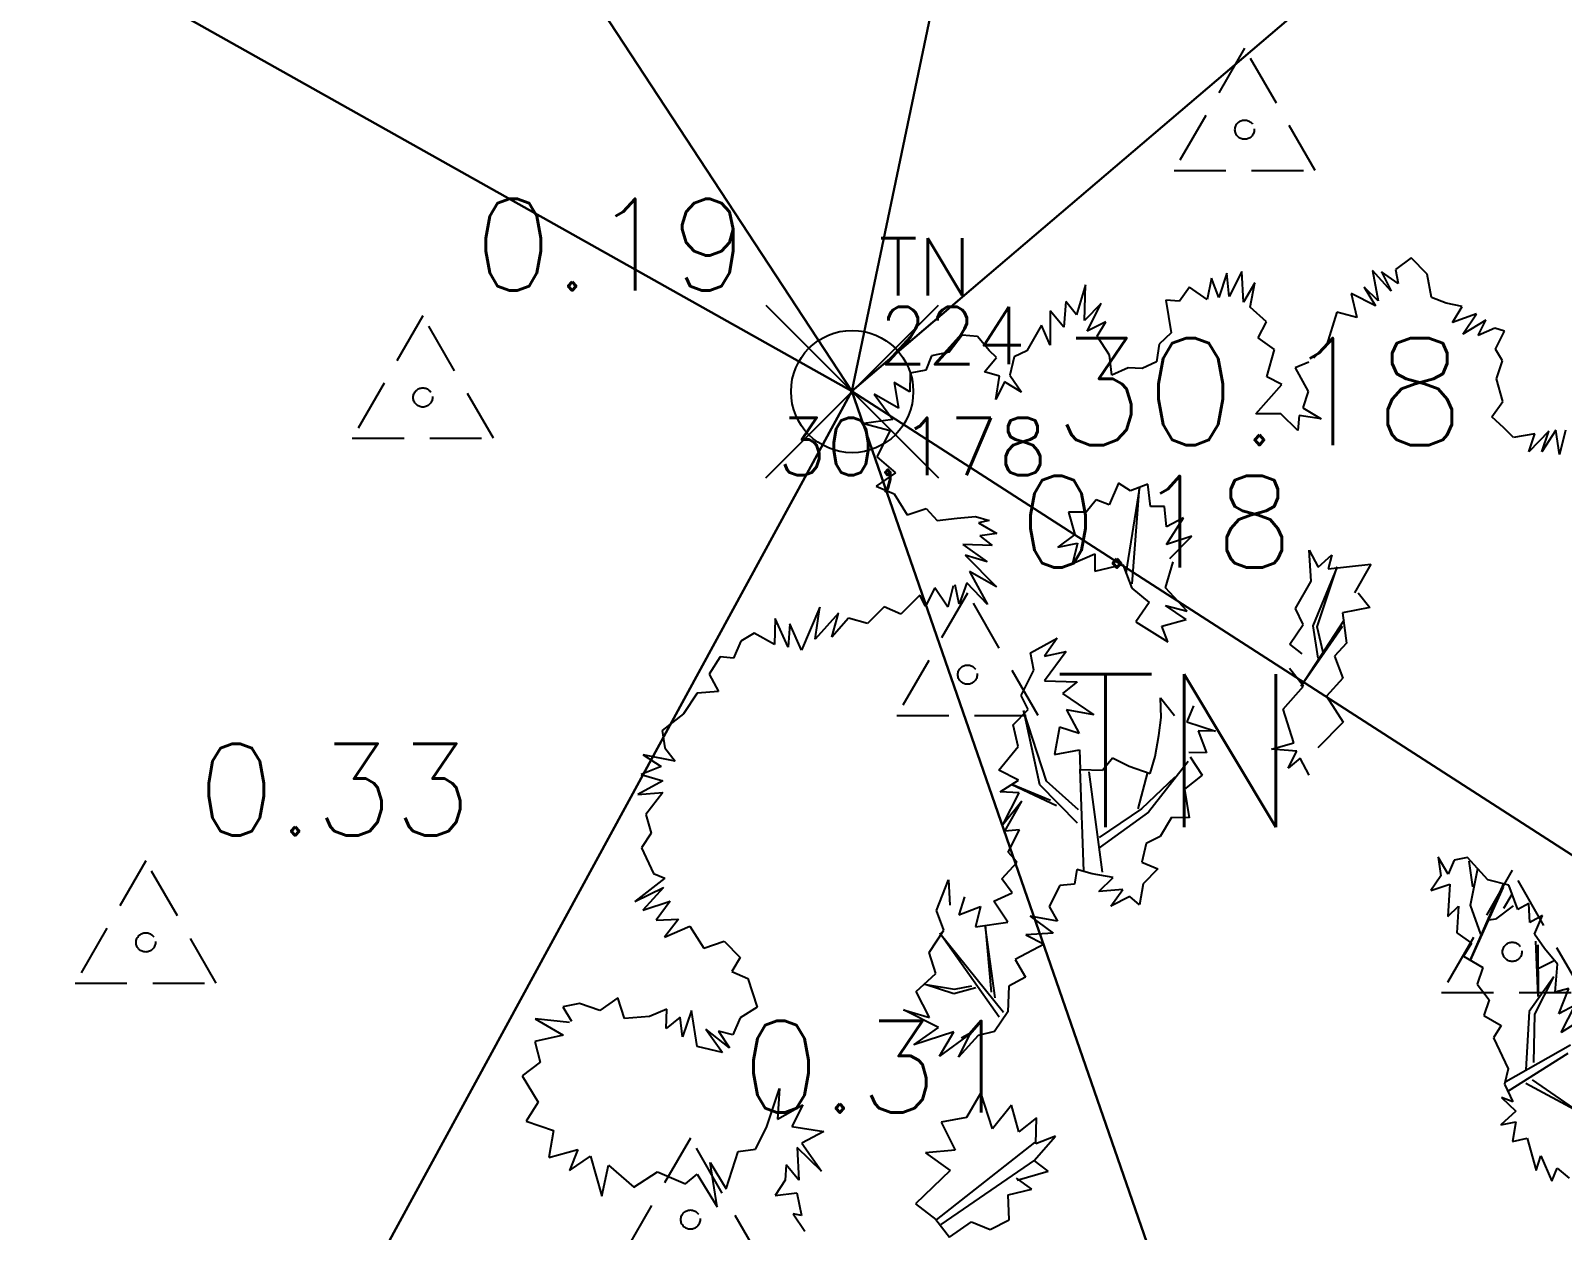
# Model space of a CAD drawing. Header units: metres. Extents: x 543100 to 543604, y 9574012 to 9574398.
# Drawn here: x 543283.71 to 543293.74, y 9574289.24 to 9574297.09 of the extents above; entities that cross this region are included whole.
import ezdxf

# ---------------------------------------------------------------- set-up
doc = ezdxf.new("R2010")
doc.units = ezdxf.units.M
doc.header["$LTSCALE"] = 0.1
doc.linetypes.add('CONTINUO', pattern=[0])
doc.linetypes.add('DASHED2', pattern=[9.524999999999999, 6.35, -3.175])
for name, color, linetype in [('_TN', 2, 'CONTINUO'), ('C-TOPO-TEXT', 7, 'Continuous'), ('IMPL_VEGETAÇÃO', 8, 'Continuous'), ('IMPLANTAÇÃO', 1, 'Continuous'), ('MalhaTriTG', 7, 'CONTINUO'), ('PROJ_PLATOS', 2, 'DASHED2'), ('TOPO_PONTOS', 2, 'Continuous'), ('V-NODE', 1, 'Continuous'), ('V-NODE-TEXT', 1, 'Continuous'), ('XREF_IMPLNTACAO', 2, 'Continuous')]:
    doc.layers.add(name, color=color, linetype=linetype)
doc.layers.get('IMPLANTAÇÃO').off()
doc.styles.add('SIMPLEX', font='simplex', dxfattribs={"height": 0.2})
doc.styles.get("Standard").update_dxf_attribs({"font": 'simplex.shx'})

# ---------------------------------------------------------------- blocks, each defined once
blk = doc.blocks.new('ARBOL03P')
at = {"layer": 'IMPL_VEGETAÇÃO', "color": 1}
for p, q in [((-0.02225654993013038, 0.9485533501365264), (-0.01212588759760891, 0.9924805713085494)), ((-0.214739683961116, 0.7699852972064694), (-0.1934394015768017, 0.929838794370931)), ((-0.1934394015768017, 0.929838794370931), (-0.1969894486408537, 0.7593283973955058)), ((-0.03238721226265184, 0.891110060911573), (0.01826609939995549, 0.9519323671497588)), ((0.01826609939995549, 0.9519323671497588), (-0.02225654993013038, 0.9485533501365264)), ((-0.05940231181604272, 0.8336667716866204), (0.01151232451160755, 0.8978680949380387)), ((0.01151232451160755, 0.8978680949380387), (-0.03238721226265184, 0.891110060911573)), ((-0.03238721226265184, 0.7998766015542955), (-0.05940231181604272, 0.8336667716866204)), ((-0.4072217185659435, 0.8032556185675288), (-0.3734528441242055, 0.7829815164881326)), ((-0.3531915194591626, 0.8232697962612905), (-0.1756891662565385, 0.7060438983406856)), ((-0.3283411900107946, 0.8268220961982777), (-0.1543888838722243, 0.7238053980256254)), ((-0.0864174113694327, 0.7829815164881326), (-0.03238721226265184, 0.7998766015542955)), ((-0.4173523808984649, 0.752570363369041), (-0.4950207921144623, 0.7458123293425754)), ((-0.4950207921144623, 0.7458123293425754), (-0.4680056925610714, 0.7154011762234829)), ((-0.3734528441242055, 0.7829815164881326), (-0.4612519176727243, 0.7829815164881326)), ((-0.4612519176727243, 0.7829815164881326), (-0.4173523808984649, 0.752570363369041)), ((-0.2608902957937982, 0.7522237975215296), (-0.3851419430356344, 0.691834698592733)), ((-0.1674627100296036, 0.7052641251837857), (-0.1336938355878665, 0.7491913463558086)), ((-0.1336938355878665, 0.7491913463558086), (-0.1303169481436921, 0.7154011762234829)), ((-0.1303169481436921, 0.7154011762234829), (-0.1134325109228236, 0.769465448435203)), ((-0.1134325109228236, 0.769465448435203), (-0.05940231181604272, 0.7491913463558086)), ((-0.05940231181604272, 0.7491913463558086), (-0.0864174113694327, 0.7829815164881326)), ((-0.4680056925610714, 0.7154011762234829), (-0.5422972163328952, 0.6849900231043904)), ((-0.3851419430356344, 0.6740731989077924), (-0.2324899192813783, 0.7415668977105652)), ((-0.2113622468038638, 0.6951270741440885), (-0.1674627100296036, 0.7052641251837857)), ((-0.4348426019323695, 0.6776254988447805), (-0.5732944374304161, 0.5994749002310442)), ((-0.5661943433023113, 0.6101318000420077), (-0.4348426019323695, 0.6776254988447805)), ((-0.5422972163328952, 0.6849900231043904), (-0.5659354284421116, 0.6309257508926693)), ((-0.5448940609179971, 0.6705208989708051), (-0.5058435432134196, 0.642102499474901)), ((-0.3851419430356344, 0.691834698592733), (-0.5058435432134196, 0.691834698592733)), ((-0.5058435432134196, 0.691834698592733), (-0.3851419430356344, 0.6740731989077924)), ((-0.2721462207989918, 0.6174096828397397), (-0.2113622468038638, 0.6951270741440885)), ((-0.5659354284421116, 0.6309257508926693), (-0.589573640551329, 0.5869985297206473)), ((-0.3160457575732512, 0.5633454106280196), (-0.3126688701290767, 0.6207886998529721)), ((-0.3126688701290767, 0.6207886998529721), (-0.2721462207989918, 0.6174096828397397)), ((-0.589573640551329, 0.5869985297206473), (-0.6469807271022834, 0.5836195127074149)), ((-0.6469807271022834, 0.5836195127074149), (-0.6132118526605446, 0.5599663936147872)), ((-0.6132118526605446, 0.5599663936147872), (-0.6604882768789775, 0.5329342575089271)), ((-0.6604882768789775, 0.5329342575089271), (-0.630096289881414, 0.5126601554295318)), ((-0.3869603939009005, 0.505902121403067), (-0.3633221817916841, 0.5565873766015548)), ((-0.3633221817916841, 0.5565873766015548), (-0.3160457575732512, 0.5633454106280196)), ((-0.630096289881414, 0.5126601554295318), (-0.6807496015440204, 0.4585958832178116)), ((-0.6336452375193087, 0.496458202058391), (-0.5768444844944689, 0.4680398025624877)), ((-0.4409905930076814, 0.434942764125184), (-0.437613705563507, 0.4991440873766022)), ((-0.437613705563507, 0.4991440873766022), (-0.3869603939009005, 0.505902121403067)), ((-0.6807496015440204, 0.4585958832178116), (-0.6672420517673254, 0.3977735769796267)), ((-0.4383926489964223, 0.4573829027515233), (-0.6762458022879381, 0.4431737030035707)), ((-0.6691457081598333, 0.4467260029405589), (-0.4383926489964223, 0.4573829027515233)), ((-0.6158950021990464, 0.4751444024364639), (-0.6620456140317277, 0.4786967023734521)), ((-0.5200437314696291, 0.450278302877547), (-0.5803945315585217, 0.3863369040117623)), ((-0.5768444844944689, 0.4680398025624877), (-0.5661943433023113, 0.4538306028145351)), ((-0.6672420517673254, 0.3977735769796267), (-0.6976340387648898, 0.3166771686620464)), ((-0.4916439046702887, 0.3876365259399295), (-0.4848901297819408, 0.4383217811384172)), ((-0.4848901297819408, 0.4383217811384172), (-0.4409905930076814, 0.434942764125184)), ((-0.6300951904552559, 0.3685754043268217), (-0.6904459905441485, 0.3259478050829658)), ((-0.5803945315585217, 0.3863369040117623), (-0.6833458964160428, 0.357918504515859)), ((-0.5625585409979381, 0.3572253728208361), (-0.4916439046702887, 0.3876365259399295)), ((-0.5220358916678522, 0.3437093047679065), (-0.5625585409979381, 0.3572253728208361)), ((-0.6976340387648898, 0.3166771686620464), (-0.6739958266556734, 0.2862660155429539)), ((-0.6064580777721975, 0.3065401176223483), (-0.5220358916678522, 0.3437093047679065)), ((-0.6739958266556734, 0.2862660155429539), (-0.630096289881414, 0.2896450325561863)), ((-0.630096289881414, 0.2896450325561863), (-0.6604882768789775, 0.242338794370931)), ((-0.6604882768789775, 0.242338794370931), (-0.616588740104719, 0.2727499474900235)), ((-0.616588740104719, 0.2727499474900235), (-0.5659354284421116, 0.2659919134635578)), ((-0.5659354284421116, 0.2659919134635578), (-0.6064580777721975, 0.3065401176223483)), ((-1.914997466535263, 0.01299884478050917), (-1.845077261167488, 0.02946072253728271)), ((-1.845077261167488, 0.02946072253728271), (-1.902658606764479, -0.01169397185465204)), ((-1.902658606764479, -0.01169397185465204), (-1.828625448139776, -0.01992491073303881)), ((-1.828625448139776, -0.01992491073303881), (-1.890319746993695, -0.02815584961142559)), ((-1.890319746993695, -0.02815584961142559), (-1.812173635112064, -0.0528486662465868)), ((-1.812173635112064, -0.0528486662465868), (-1.865642027452128, -0.06107960512497268)), ((-1.865642027452128, -0.06107960512497268), (-1.828625448139776, -0.1104652383952947)), ((-1.828625448139776, -0.1104652383952947), (-1.84096430791056, -0.1475044633480356)), ((-1.84096430791056, -0.1475044633480356), (-1.853303167681344, -0.1927746271791637)), ((-1.906771560021407, -0.1845436883007765), (-1.956126999104542, -0.2298138521319046)), ((-1.853303167681344, -0.1927746271791637), (-1.906771560021407, -0.1845436883007765)), ((-0.9263630543714969, -0.2518701842823816), (-0.8815559413038416, -0.1756538183044247)), ((-0.8815559413038416, -0.1756538183044247), (-0.782980292555, -0.20703702782476)), ((-0.7023274890332205, -0.1935870808874736), (-0.7336924681805792, -0.2384202373450952)), ((-2.009595391444606, -0.2380447910102914), (-2.030160157729245, -0.2709685465238389)), ((-1.956126999104542, -0.2298138521319046), (-2.009595391444606, -0.2380447910102914)), ((-1.231051423231552, -0.3056699720315277), (-1.208647866697724, -0.256353499928144)), ((-1.208647866697724, -0.256353499928144), (-1.159360042323303, -0.3191199189688145)), ((-1.038380837040635, -0.2832533938027169), (-0.9935737239729798, -0.2339369216993328)), ((-0.9935737239729798, -0.2339369216993328), (-0.9263630543714969, -0.2518701842823816)), ((-0.6933660664196895, -0.256353499928144), (-0.7471346021008758, -0.256353499928144)), ((-0.7471346021008758, -0.256353499928144), (-0.7202503342602826, -0.3236032346145765)), ((-0.7336924681805792, -0.2384202373450952), (-0.6933660664196895, -0.256353499928144)), ((-2.030160157729245, -0.2709685465238389), (-2.087741503326237, -0.2709685465238389)), ((-2.087741503326237, -0.2709685465238389), (-2.083628550069308, -0.2997768325981931)), ((-2.083628550069308, -0.2997768325981931), (-2.042499017500029, -0.3327005881117406)), ((-1.159360042323303, -0.3191199189688145), (-1.087668661415055, -0.2698034468654305)), ((-0.9185802165992989, -0.3292349296366304), (-1.142842263726115, -0.3049753203108585)), ((-1.124658854499616, -0.3019428691451371), (-0.9185802165992989, -0.3292349296366304)), ((-1.087668661415055, -0.2698034468654305), (-1.038380837040635, -0.2832533938027169)), ((-0.7650574473279379, -0.2742867625111924), (-0.8367488282361863, -0.3460198128433873)), ((-0.7202503342602826, -0.3236032346145765), (-0.7650574473279379, -0.2742867625111924)), ((-2.042499017500029, -0.3327005881117406), (-2.091854456583164, -0.3327005881117406)), ((-2.091854456583164, -0.3327005881117406), (-2.026047204472317, -0.3738552825036754)), ((-1.25345497976538, -0.4132695475298198), (-1.320665649366862, -0.3101532876772897)), ((-1.320665649366862, -0.3101532876772897), (-1.226570711924786, -0.3146366033230521)), ((-1.033741808367123, -0.3171051249737444), (-1.091322604251035, -0.3656243436252886)), ((-1.088292036046619, -0.3777541482881746), (-1.012527830936208, -0.3231700273051876)), ((-0.9218823430647314, -0.3236032346145765), (-0.9487666109053245, -0.3818863380094846)), ((-0.8367488282361863, -0.3460198128433873), (-0.9218823430647314, -0.3236032346145765)), ((0.6463666143032025, -0.3460198128433873), (0.6374051916896715, -0.395336284946771)), ((0.7090965725979199, -0.4132695475298198), (0.6463666143032025, -0.3460198128433873)), ((-2.026047204472317, -0.3738552825036754), (-2.095967409840092, -0.3656243436252886)), ((-2.095967409840092, -0.3656243436252886), (-2.042499017500029, -0.4150099768956097)), ((-1.091322604251035, -0.3656243436252886), (-1.270126128311604, -0.3929164041167819)), ((-1.270126128311604, -0.3929164041167819), (-1.088292036046619, -0.3777541482881746)), ((-1.002535146586511, -0.3684363910721982), (-1.011496569200042, -0.4132695475298198)), ((0.6374051916896715, -0.395336284946771), (0.5477909655543609, -0.3729197067179602)), ((0.5477909655543609, -0.3729197067179602), (0.5925980786220162, -0.4132695475298198)), ((0.7135772839046854, -0.3639530754264357), (0.7046158612911544, -0.4177528631755818)), ((0.7583843969723407, -0.4177528631755818), (0.7135772839046854, -0.3639530754264357)), ((0.8211143552670572, -0.3818863380094846), (0.7583843969723407, -0.4177528631755818)), ((0.870402179641478, -0.4177528631755818), (0.8211143552670572, -0.3818863380094846)), ((-2.042499017500029, -0.4150099768956097), (-2.095967409840092, -0.4108945074564163)), ((-2.095967409840092, -0.4108945074564163), (-2.083628550069308, -0.4561646712875445)), ((-1.293781381526269, -0.4222361788213442), (-1.25345497976538, -0.4132695475298198)), ((-1.244493557151849, -0.4401694414043926), (-1.293781381526269, -0.4222361788213442)), ((-1.078707238801525, -0.4043029162382954), (-1.110072217948883, -0.4446527570501546)), ((-1.011496569200042, -0.4132695475298198), (-1.078707238801525, -0.4043029162382954)), ((0.5925980786220162, -0.4132695475298198), (0.5253874090205333, -0.4446527570501546)), ((0.5906119652676614, -0.4178258244066368), (0.9153395747088524, -0.5682354022264224)), ((0.6362348525445229, -0.394995799201848), (0.9220488228378017, -0.5507771476580547)), ((0.8748828909482436, -0.4760359665704903), (0.870402179641478, -0.4177528631755818)), ((-2.083628550069308, -0.4561646712875445), (-2.079515596812381, -0.5014348351186722)), ((-1.199686444084193, -0.4401694414043926), (-1.275858536299207, -0.4850025978620143)), ((-1.275858536299207, -0.4850025978620143), (-1.244493557151849, -0.4401694414043926)), ((-1.110072217948883, -0.4446527570501546), (-1.199686444084193, -0.4401694414043926)), ((-0.5947904176708478, -0.520869123028112), (-0.5634254385234891, -0.4670693352789659)), ((-0.5634254385234891, -0.4670693352789659), (-0.5051761915355382, -0.4939692291535387)), ((-0.5051761915355382, -0.4939692291535387), (-0.4379655219340552, -0.4446527570501546)), ((-0.4379655219340552, -0.4446527570501546), (-0.4155619654002276, -0.4894859135077767)), ((-0.2632177809701997, -0.5074191760908251), (-0.2676984922769652, -0.4581027039874415)), ((-0.2676984922769652, -0.4581027039874415), (-0.2094492452890133, -0.4760359665704903)), ((-0.2094492452890133, -0.4760359665704903), (-0.1511999983010615, -0.4581027039874415)), ((-0.1511999983010615, -0.4581027039874415), (-0.1601614209145925, -0.4939692291535387)), ((0.5253874090205333, -0.4446527570501546), (0.5836366560084851, -0.4715526509247279)), ((0.5836366560084851, -0.4715526509247279), (0.5253874090205333, -0.5253524386738739)), ((0.9420935605497265, -0.5119024917365871), (0.8748828909482436, -0.4760359665704903)), ((-2.079515596812381, -0.5014348351186722), (-2.132983989152444, -0.5425895295106065)), ((-0.6799239324993929, -0.5746689107772576), (-0.6933660664196895, -0.4894859135077767)), ((-0.6933660664196895, -0.4894859135077767), (-0.6709625098858618, -0.5343190699653984)), ((-0.6709625098858618, -0.5343190699653984), (-0.6261553968182065, -0.4850025978620143)), ((-0.6261553968182065, -0.4850025978620143), (-0.6037518402843789, -0.5298357543196364)), ((-0.5800636042849749, -0.5203272338849638), (-0.3989237996387409, -0.5556951906388523)), ((-0.4155619654002276, -0.4894859135077767), (-0.3528320071055102, -0.4939692291535387)), ((-0.3528320071055102, -0.4939692291535387), (-0.316986316651386, -0.520869123028112)), ((-0.316986316651386, -0.520869123028112), (-0.2632177809701997, -0.5074191760908251)), ((-0.1108735965401717, -0.5298357543196364), (-0.1691228435281236, -0.520869123028112)), ((-0.1691228435281236, -0.520869123028112), (-0.1332771530739993, -0.57915222642302)), ((-0.1601614209145925, -0.4939692291535387), (-0.1108735965401717, -0.5298357543196364)), ((0.5253874090205333, -0.5253524386738739), (0.6105209238490783, -0.5432857012569228)), ((0.9152092927091333, -0.5701855951314956), (0.9420935605497265, -0.5119024917365871)), ((-2.132983989152444, -0.5425895295106065), (-2.153548755437083, -0.6043215710985081)), ((-0.5226290320800722, -0.5335902176676721), (-0.3989237996387409, -0.577800163610033)), ((-0.3989237996387409, -0.5556951906388523), (-0.2442922590870777, -0.6352730933351016)), ((-0.1332771530739993, -0.57915222642302), (-0.1870456887551857, -0.5612189638399712)), ((-0.1870456887551857, -0.5612189638399712), (-0.1691228435281236, -0.6195020672348797)), ((0.6105209238490783, -0.5432857012569228), (0.5343488316340643, -0.6195020672348797)), ((-2.153548755437083, -0.6043215710985081), (-2.104193316353948, -0.6290143877336689)), ((-2.104193316353948, -0.6290143877336689), (-2.071289690298525, -0.6043215710985081)), ((-2.071289690298525, -0.6043215710985081), (-2.079515596812381, -0.6619381432472164)), ((-2.079515596812381, -0.6619381432472164), (-2.042499017500029, -0.6125525099768954)), ((-2.042499017500029, -0.6125525099768954), (-2.071289690298525, -0.6866309598823772)), ((-0.7292117568738137, -0.57915222642302), (-0.6799239324993929, -0.5746689107772576)), ((-0.5499833046031926, -0.6105354359433552), (-0.6082325515911444, -0.6284686985264036)), ((-0.5006954802287726, -0.6015688046518308), (-0.5499833046031926, -0.6105354359433552)), ((-0.4917340576152416, -0.6643352236925013), (-0.5006954802287726, -0.6015688046518308)), ((-0.3945057556229798, -0.5866421527985048), (-0.5005388120012624, -0.608747125769685)), ((-0.1868576868821741, -0.5954841419869772), (-0.4254320637333127, -0.7590609419737113)), ((-0.3989237996387409, -0.577800163610033), (-0.2708005231816486, -0.6485360771178099)), ((0.6598087482234991, -0.6822684862755497), (0.7135772839046854, -0.6105354359433552)), ((0.7135772839046854, -0.6105354359433552), (0.7583843969723407, -0.6822684862755497)), ((0.7583843969723407, -0.6822684862755497), (0.7718265308926373, -0.5970854890060688)), ((0.7718265308926373, -0.5970854890060688), (0.9017671587888367, -0.64191864546369)), ((0.9017671587888367, -0.64191864546369), (0.9152092927091333, -0.5701855951314956)), ((-2.071289690298525, -0.6866309598823772), (-2.00136948493075, -0.6331298571728627)), ((-2.00136948493075, -0.6331298571728627), (-2.017821297958462, -0.6866309598823772)), ((-2.017821297958462, -0.6866309598823772), (-1.984917671903038, -0.6331298571728627)), ((-1.984917671903038, -0.6331298571728627), (-1.984917671903038, -0.711323776517538)), ((-1.630784810441052, -0.6860100294055864), (-1.626774103816815, -0.625805613592898)), ((-1.626774103816815, -0.625805613592898), (-1.606720570695626, -0.6860100294055864)), ((-0.706808200339986, -0.6733018549840257), (-0.6799239324993929, -0.6150187515891172)), ((-0.6575203759655652, -0.6464019611094525), (-0.706808200339986, -0.6733018549840257)), ((-0.6082325515911444, -0.6284686985264036), (-0.6575203759655652, -0.6464019611094525)), ((-0.1647674668033652, -0.6441150825235735), (-0.4210140197175498, -0.7855869095391279)), ((-0.1691228435281236, -0.6195020672348797), (-0.1601614209145925, -0.6643352236925013)), ((-0.1601614209145925, -0.6643352236925013), (-0.1198350191537028, -0.6508852767552149)), ((-0.1198350191537028, -0.6508852767552149), (-0.09743146261987512, -0.6867518019213121)), ((-0.0302207930183922, -0.6867518019213121), (-0.003336525177799032, -0.6464019611094525)), ((-0.003336525177799032, -0.6464019611094525), (0.01906703135602861, -0.7226183270874094)), ((0.01906703135602861, -0.7226183270874094), (0.03250916527632519, -0.64191864546369)), ((0.03250916527632519, -0.64191864546369), (0.07283556703721494, -0.7091683801501225)), ((0.07283556703721494, -0.7091683801501225), (0.07283556703721494, -0.6508852767552149)), ((0.07283556703721494, -0.6508852767552149), (0.1490076592522289, -0.7046850645043605)), ((0.1490076592522289, -0.7046850645043605), (0.1803726383995876, -0.6553685924009769)), ((0.1803726383995876, -0.6553685924009769), (0.2251797514672429, -0.6867518019213121)), ((0.2251797514672429, -0.6867518019213121), (0.2923904210687258, -0.6553685924009769)), ((0.2923904210687258, -0.6553685924009769), (0.3596010906702087, -0.6643352236925013)), ((0.5343488316340643, -0.6195020672348797), (0.6150016351558438, -0.6239853828806416)), ((0.6150016351558438, -0.6239853828806416), (0.6598087482234991, -0.6822684862755497)), ((-1.984917671903038, -0.711323776517538), (-1.931449279562975, -0.6660536126864098)), ((-1.931449279562975, -0.6660536126864098), (-1.919110419792191, -0.7236701848351181)), ((-1.723031062798519, -0.7582553283808129), (-1.678913289931904, -0.6940372848472784)), ((-1.678913289931904, -0.6940372848472784), (-1.630784810441052, -0.6860100294055864)), ((-1.606720570695626, -0.6860100294055864), (-1.566613504453249, -0.6699555185222028)), ((-1.566613504453249, -0.6699555185222028), (-1.586667037574438, -0.7341735620557377)), ((-0.4917340576152416, -0.7181350114416474), (-0.4917340576152416, -0.6643352236925013)), ((-0.09743146261987512, -0.6867518019213121), (-0.0302207930183922, -0.6867518019213121)), ((0.1798399664260568, -0.9314797311489178), (0.2991271548516252, -0.6662200554947542)), ((0.3167993309146722, -0.6706410500889901), (0.1798399664260568, -0.9314797311489178)), ((0.3596010906702087, -0.6643352236925013), (0.3909660698175674, -0.7002017488585985)), ((0.3909660698175674, -0.7002017488585985), (0.4716188733393469, -0.7226183270874094)), ((-1.919110419792191, -0.7236701848351181), (-1.82039954162592, -0.7072083070783446)), ((-1.82039954162592, -0.7072083070783446), (-1.771044102542785, -0.7236701848351181)), ((-1.75511671579242, -0.7301599343348917), (-1.723031062798519, -0.7582553283808129)), ((-1.586667037574438, -0.7341735620557377), (-1.554581384580537, -0.7983916055892721)), ((-0.9622087448256211, -0.7181350114416474), (-0.9935737239729798, -0.8033180087111287)), ((-0.9487666109053245, -0.7809014304823174), (-0.9622087448256211, -0.7181350114416474)), ((-0.9398051882917935, -0.7091683801501225), (-0.9487666109053245, -0.7809014304823174)), ((-0.8905173639173727, -0.7629681678992686), (-0.9398051882917935, -0.7091683801501225)), ((-0.859152384770014, -0.7271016427331718), (-0.8905173639173727, -0.7629681678992686)), ((-0.868113807383545, -0.8347012182314635), (-0.859152384770014, -0.7271016427331718)), ((-0.4469269445475863, -0.7271016427331718), (-0.4917340576152416, -0.7181350114416474)), ((-0.4200426767069931, -0.7853847461280798), (-0.4469269445475863, -0.7271016427331718)), ((-0.3149809633392664, -0.7369559690025311), (-0.3459072714495992, -0.8563228230469049)), ((-0.3282350953865514, -0.8695858068296132), (-0.2796366112131725, -0.7236929852198228)), ((0.2726188907570535, -0.7060090068428786), (0.1003151741423434, -0.8253758608872523)), ((0.1003151741423434, -0.8253758608872523), (0.2637828027255305, -0.7236929852198228)), ((0.4716188733393469, -0.7226183270874094), (0.395446781124333, -0.7226183270874094)), ((0.395446781124333, -0.7226183270874094), (0.4940224298731746, -0.771934799190793)), ((-1.554581384580537, -0.7983916055892721), (-1.662870463434953, -0.7702962115433509)), ((-1.662870463434953, -0.7702962115433509), (-1.662870463434953, -0.8184597441935013)), ((-0.4693305010814139, -0.8122846400026527), (-0.4200426767069931, -0.7853847461280798)), ((0.06387414442368389, -0.771934799190793), (0.02802845396955966, -0.8347012182314635)), ((0.1176426801048702, -0.8481511651687499), (0.06387414442368389, -0.771934799190793)), ((0.2726188907570535, -0.7679029311621837), (0.3167993309146722, -0.8165338716987804)), ((0.3035451988673863, -0.8209548662930164), (0.2726188907570535, -0.7811659149448915)), ((0.4940224298731746, -0.771934799190793), (0.4133696263513951, -0.767451483545031)), ((0.4133696263513951, -0.767451483545031), (0.4985031411799401, -0.8526344808145123)), ((-1.662870463434953, -0.8184597441935013), (-1.743084595919707, -0.8345142550768854)), ((-1.074226527494759, -0.8302179025857015), (-1.159360042323303, -0.8033180087111287)), ((-1.159360042323303, -0.8033180087111287), (-1.105591506642117, -0.8571177964602743)), ((-0.9935737239729798, -0.8033180087111287), (-1.069745816187994, -0.8167679556484151)), ((-0.9487666109053245, -0.8885010059806095), (-0.935324476985028, -0.8257345869399391)), ((-0.935324476985028, -0.8257345869399391), (-0.868113807383545, -0.8347012182314635)), ((-0.5903097063640823, -0.9288508467924692), (-0.5768675724437857, -0.8212512712941771)), ((-0.5768675724437857, -0.8212512712941771), (-0.5544640159099581, -0.8974676372721335)), ((-0.4245233880137587, -0.8705677433975607), (-0.4693305010814139, -0.8122846400026527)), ((-0.3017268312919814, -0.8209548662930164), (-0.2928907432604575, -0.9403217203373897)), ((-0.2928907432604575, -0.9403217203373897), (-0.2973087872762195, -0.7988498933218358)), ((-0.1019121739266406, -0.8257345869399391), (-0.1153543078469372, -0.8616011121060367)), ((-0.03918221563192326, -0.8436678495229879), (-0.1019121739266406, -0.8257345869399391)), ((-0.01677865909809562, -0.7988346930653663), (-0.03918221563192326, -0.8436678495229879)), ((0.02802845396955966, -0.8347012182314635), (-0.01677865909809562, -0.7988346930653663)), ((0.330053462961958, -0.9049537635835012), (0.3035451988673863, -0.8209548662930164)), ((0.3167993309146722, -0.8165338716987804), (0.330053462961958, -0.9049537635835012)), ((0.4985031411799401, -0.8526344808145123), (0.4223310489649261, -0.8122846400026527)), ((0.4223310489649261, -0.8122846400026527), (0.4223310489649261, -0.9243675311467072)), ((-1.743084595919707, -0.8345142550768854), (-1.751106009168183, -0.8907050431687278)), ((-1.105591506642117, -0.8571177964602743), (-1.195205732777428, -0.8481511651687499)), ((-1.195205732777428, -0.8481511651687499), (-1.150398619709772, -0.8795343746890856)), ((-0.5544640159099581, -0.8974676372721335), (-0.5096569028423037, -0.8347012182314635)), ((-0.5096569028423037, -0.8347012182314635), (-0.5006954802287726, -0.892984321626372)), ((-0.5006954802287726, -0.892984321626372), (-0.4245233880137587, -0.8705677433975607)), ((-0.3459072714495992, -0.8563228230469049), (-0.4961207679855004, -1.006636639250931)), ((-0.4961207679855004, -1.006636639250931), (-0.3282350953865514, -0.8695858068296132)), ((-0.1153543078469372, -0.8616011121060367), (-0.1870456887551857, -0.8616011121060367)), ((-0.1870456887551857, -0.8616011121060367), (-0.164642132221358, -0.8974676372721335)), ((0.05939343311691836, -0.8616011121060367), (0.1176426801048702, -0.8481511651687499)), ((0.1086812574913392, -0.9064342685636584), (0.05939343311691836, -0.8616011121060367)), ((0.4088889150446295, -0.8481511651687499), (0.3596010906702087, -0.9154008998551828)), ((0.4223310489649261, -0.9243675311467072), (0.4088889150446295, -0.8481511651687499)), ((-1.803245195283272, -0.8907050431687278), (-1.819288021780223, -0.9509094589814167)), ((-1.751106009168183, -0.8907050431687278), (-1.803245195283272, -0.8907050431687278)), ((-0.9610081714611285, -0.893270846460827), (-1.215575900632109, -0.999406637261079)), ((-1.150398619709772, -0.8795343746890856), (-1.199686444084193, -0.9109175842094204)), ((-1.199686444084193, -0.9109175842094204), (-1.181763598857131, -0.9467841093755176)), ((-0.9980544352797454, -0.9423007937297556), (-0.9487666109053245, -0.8885010059806095)), ((-0.5992711289776134, -0.9916172658331392), (-0.6395975307385031, -0.9064342685636584)), ((-0.6395975307385031, -0.9064342685636584), (-0.5903097063640823, -0.9288508467924692)), ((-0.1780842661416546, -0.9109175842094204), (-0.2811406261972618, -0.9109175842094204)), ((-0.2811406261972618, -0.9109175842094204), (-0.2587370696634341, -0.960234056312804)), ((-0.164642132221358, -0.8974676372721335), (-0.2632177809701997, -0.892984321626372)), ((-0.2632177809701997, -0.892984321626372), (-0.1780842661416546, -0.9109175842094204)), ((0.05491272181015283, -0.9154008998551828), (0.1086812574913392, -0.9064342685636584)), ((0.2879097097619603, -0.8885010059806095), (0.243102596694305, -0.9333341624382312)), ((0.3596010906702087, -0.9154008998551828), (0.2879097097619603, -0.8885010059806095)), ((1.027519895742476, -0.9585985087166558), (1.079729994844755, -0.9179636630959878)), ((1.079729994844755, -0.9179636630959878), (1.08553111696723, -0.9411835748792265)), ((1.08553111696723, -0.9411835748792265), (1.114536727579607, -0.8889387733669389)), ((-1.819288021780223, -0.9509094589814167), (-1.887470034392263, -0.9709775975856463)), ((-1.181763598857131, -0.9467841093755176), (-1.235532134538317, -0.9826506345416153)), ((-1.215575900632109, -0.999406637261079), (-0.979191580687627, -0.923595358118042)), ((-0.944285899598559, -1.005067212770426), (-0.9980544352797454, -0.9423007937297556)), ((-0.2587370696634341, -0.960234056312804), (-0.3125056053446205, -0.9288508467924692)), ((-0.3125056053446205, -0.9288508467924692), (-0.3125056053446205, -0.9916172658331392)), ((0.03250916527632519, -0.9781673188958528), (0.09523912357104258, -0.9423007937297556)), ((0.166930504479291, -0.9243675311467072), (0.1266041027184013, -0.9692006876043284)), ((0.243102596694305, -0.9333341624382312), (0.166930504479291, -0.9243675311467072)), ((0.894094086925544, -1.010843310228943), (0.9405030639053464, -0.9237686410417973)), ((0.9405030639053464, -0.9237686410417973), (0.91149745329297, -1.016648288174753)), ((1.062326628477329, -1.010843310228943), (1.027519895742476, -0.9585985087166558)), ((-1.823298728404461, -0.9749912253064918), (-1.899502154264976, -1.019141130235797)), ((-1.887470034392263, -0.9709775975856463), (-1.823298728404461, -0.9749912253064918)), ((-1.235532134538317, -0.9826506345416153), (-1.195205732777428, -1.018517159707713)), ((-0.9890930126662143, -1.027483790999237), (-0.944285899598559, -1.005067212770426)), ((-0.6620010872723308, -1.023000475353474), (-0.7023274890332205, -0.9736840032500904)), ((-0.7023274890332205, -0.9736840032500904), (-0.5992711289776134, -0.9916172658331392)), ((-0.5051761915355382, -0.9961005814789017), (-0.5320604593761304, -1.031967106644999)), ((-0.4469269445475863, -1.014033844061951), (-0.5051761915355382, -0.9961005814789017)), ((-0.3976391201731655, -0.9736840032500904), (-0.4469269445475863, -1.014033844061951)), ((-0.3125056053446205, -0.9916172658331392), (-0.3976391201731655, -0.9736840032500904)), ((0.1266041027184013, -0.9692006876043284), (0.03250916527632519, -0.9781673188958528)), ((0.8650884763131668, -1.057283133795421), (0.8360828657007904, -0.9702084646082749)), ((0.8360828657007904, -0.9702084646082749), (0.894094086925544, -1.010843310228943)), ((0.91149745329297, -1.016648288174753), (0.9927131630076245, -0.9702084646082749)), ((0.9927131630076245, -0.9702084646082749), (0.9695086745177228, -1.022453266120563)), ((0.9695086745177228, -1.022453266120563), (1.01011652937505, -1.005038332283133)), ((0.9927131630076245, -0.9702084646082749), (0.9927131630076245, -0.9702084646082749)), ((1.01011652937505, -1.005038332283133), (1.062326628477329, -1.010843310228943)), ((-1.899502154264976, -1.019141130235797), (-1.819288021780223, -1.019141130235797)), ((-1.819288021780223, -1.019141130235797), (-1.87543791451955, -1.05526377972341)), ((-1.87543791451955, -1.05526377972341), (-1.803245195283272, -1.043222896560873)), ((-1.803245195283272, -1.043222896560873), (-1.843352261525649, -1.087372801490178)), ((-1.195205732777428, -1.018517159707713), (-1.199686444084193, -1.058867000519572)), ((-0.935324476985028, -1.072316947456859), (-0.9890930126662143, -1.027483790999237)), ((-0.6530396646587997, -1.063350316165334), (-0.7247310455670481, -1.014033844061951)), ((-0.7247310455670481, -1.014033844061951), (-0.6620010872723308, -1.023000475353474)), ((-0.61271326289791, -1.031967106644999), (-0.6530396646587997, -1.063350316165334)), ((-0.5320604593761304, -1.031967106644999), (-0.61271326289791, -1.031967106644999)), ((-1.843352261525649, -1.087372801490178), (-1.783191662162084, -1.071318290606794)), ((-1.783191662162084, -1.071318290606794), (-1.79121307541056, -1.131522706419482)), ((-1.199686444084193, -1.058867000519572), (-1.13247577448271, -1.05438368487381)), ((-1.13247577448271, -1.05438368487381), (-1.127995063175945, -1.094733525685669)), ((-1.127995063175945, -1.094733525685669), (-1.08318795010829, -1.103700156977194)), ((-0.9935737239729798, -1.085766894394145), (-0.935324476985028, -1.072316947456859)), ((-0.9577280335188556, -1.130600050851767), (-0.9935737239729798, -1.085766894394145)), ((0.8650884763131668, -1.103722957361899), (0.7954750108434627, -1.057283133795421)), ((0.7954750108434627, -1.057283133795421), (0.8650884763131668, -1.057283133795421)), ((-1.79121307541056, -1.131522706419482), (-1.743084595919707, -1.139549961861174)), ((-1.743084595919707, -1.139549961861174), (-1.727041769422756, -1.175672611348787)), ((-1.727041769422756, -1.175672611348787), (-1.65083834356224, -1.119481823256945)), ((-1.65083834356224, -1.119481823256945), (-1.606720570695626, -1.135536334140328)), ((-1.606720570695626, -1.135536334140328), (-1.558592091204774, -1.119481823256945)), ((-1.558592091204774, -1.119481823256945), (-1.522495731586635, -1.147577217302866)), ((-1.08318795010829, -1.103700156977194), (-1.060784393574463, -1.148533313434815)), ((-1.060784393574463, -1.148533313434815), (-1.011496569200042, -1.103700156977194)), ((-1.011496569200042, -1.103700156977194), (-0.9577280335188556, -1.130600050851767)), ((0.7838727665985115, -1.138552825036756), (0.8650884763131668, -1.103722957361899)), ((0.8998952090480188, -1.121137891199328), (0.7838727665985115, -1.138552825036756)), ((0.9695086745177228, -1.121137891199328), (0.8998952090480188, -1.121137891199328)), ((0.9985142851301001, -1.161772736819995), (0.9695086745177228, -1.121137891199328)), ((-1.522495731586635, -1.147577217302866), (-1.506452905089684, -1.183699866790479)), ((-1.506452905089684, -1.183699866790479), (-1.466345838847308, -1.215808888557246)), ((1.108735605457131, -1.144357802982566), (0.9985142851301001, -1.161772736819995)), ((1.166746826681885, -1.144357802982566), (1.062326628477329, -1.219822516278092)), ((1.062326628477329, -1.219822516278092), (1.108735605457131, -1.144357802982566)), ((1.108735605457131, -1.237237450115522), (1.166746826681885, -1.144357802982566)), ((-1.466345838847308, -1.215808888557246), (-1.514474318338159, -1.247917910324014)), ((-1.514474318338159, -1.247917910324014), (-1.546559971332061, -1.304108698415857)), ((-0.8166113657208047, -1.356285858786853), (-0.7765042994784288, -1.235877027161476)), ((-0.7765042994784288, -1.235877027161476), (-0.7805150061026662, -1.324176837020086)), ((-0.7805150061026662, -1.324176837020086), (-0.7203544067391014, -1.235877027161476)), ((-0.7203544067391014, -1.235877027161476), (-0.7484293531087651, -1.316149581578394)), ((1.149343460314459, -1.25465238395295), (1.108735605457131, -1.237237450115522)), ((1.155144582436934, -1.341727053140096), (1.149343460314459, -1.25465238395295)), ((-1.546559971332061, -1.304108698415857), (-1.594688450822913, -1.300095070695011)), ((-1.594688450822913, -1.300095070695011), (-1.546559971332061, -1.336217720182624)), ((-0.9168790313267472, -1.364313114228545), (-0.9128683247025089, -1.304108698415857)), ((-0.9128683247025089, -1.304108698415857), (-0.8847933783328452, -1.344244975624316)), ((-0.8847933783328452, -1.344244975624316), (-0.8767719650843695, -1.300095070695011)), ((-0.8767719650843695, -1.300095070695011), (-0.840675605466231, -1.376353997391083)), ((-0.840675605466231, -1.376353997391083), (-0.8286434855935179, -1.292067815253318)), ((-0.8286434855935179, -1.292067815253318), (-0.8166113657208047, -1.356285858786853)), ((-0.7484293531087651, -1.316149581578394), (-0.684258047120962, -1.308122326136703)), ((-0.684258047120962, -1.308122326136703), (-0.7283758199875763, -1.344244975624316)), ((0.5444914109474315, -1.362521003990758), (0.6056860206125583, -1.301281450712477)), ((0.6056860206125583, -1.301281450712477), (0.6552245141509943, -1.330443142749754)), ((-1.570624211077487, -1.356285858786853), (-1.662870463434953, -1.400435763716159)), ((-1.546559971332061, -1.336217720182624), (-1.63479551706529, -1.336217720182624)), ((-1.63479551706529, -1.336217720182624), (-1.570624211077487, -1.356285858786853)), ((-0.9289111511994594, -1.380367625111929), (-0.9369325644479352, -1.34023134790347)), ((-0.9369325644479352, -1.34023134790347), (-0.9168790313267472, -1.364313114228545)), ((-0.7231112178301853, -1.347940157972119), (-0.6619166081650594, -1.333359311953481)), ((-0.6619166081650594, -1.333359311953481), (-0.6939709275134582, -1.391682696028035)), ((0.6552245141509943, -1.330443142749754), (0.707677036721102, -1.327526973546026)), ((0.707677036721102, -1.327526973546026), (0.7164191238161202, -1.368353342398213)), ((0.7164191238161202, -1.368353342398213), (0.7455594141328472, -1.318778465934843)), ((0.7455594141328472, -1.318778465934843), (0.728075239942811, -1.403347372842945)), ((0.728075239942811, -1.403347372842945), (0.7659576173545553, -1.330443142749754)), ((0.7659576173545553, -1.330443142749754), (0.7834417915445915, -1.403347372842945)), ((1.224758047906638, -1.382361898760764), (1.155144582436934, -1.341727053140096)), ((-1.662870463434953, -1.400435763716159), (-1.574634917701725, -1.384381252832775)), ((-1.574634917701725, -1.384381252832775), (-1.594688450822913, -1.42853115776208)), ((-1.594688450822913, -1.42853115776208), (-1.526506438210873, -1.400435763716159)), ((-1.526506438210873, -1.400435763716159), (-1.550570677956299, -1.456626551808001)), ((-0.9008362048297958, -1.424517530041234), (-0.9289111511994594, -1.380367625111929)), ((-0.6939709275134582, -1.391682696028035), (-0.635690346880005, -1.391682696028035)), ((-0.635690346880005, -1.391682696028035), (-0.656088550101714, -1.420844388065311)), ((0.5474054399791051, -1.412095880454128), (0.5444914109474315, -1.362521003990758)), ((1.201553559416737, -1.475241545893719), (1.224758047906638, -1.382361898760764)), ((-1.550570677956299, -1.456626551808001), (-1.46233513222307, -1.412476646878696)), ((-1.46233513222307, -1.412476646878696), (-1.502442198465447, -1.460640179528847)), ((-1.333992520247465, -1.476694690412231), (-1.305917573877801, -1.424517530041234)), ((-1.305917573877801, -1.424517530041234), (-1.309928280502039, -1.480708318133076)), ((-0.8687505518358947, -1.472681062691385), (-0.9008362048297958, -1.424517530041234)), ((-0.656088550101714, -1.420844388065311), (-0.5832378243098963, -1.444173741695132)), ((-0.5832378243098963, -1.444173741695132), (-0.5803237952782236, -1.49666478736223)), ((0.4803827722506329, -1.470419264528681), (0.5007809754723418, -1.4091797112504)), ((0.5007809754723418, -1.4091797112504), (0.5474054399791051, -1.412095880454128)), ((0.7834417915445915, -1.403347372842945), (0.6989349496260839, -1.464586926121226)), ((-1.502442198465447, -1.460640179528847), (-1.418217359356456, -1.464653807249693)), ((-1.418217359356456, -1.464653807249693), (-1.386131706362554, -1.488735573574768)), ((-1.386131706362554, -1.488735573574768), (-1.333992520247465, -1.476694690412231)), ((-1.253778387762711, -1.480708318133076), (-1.317949693750514, -1.500776456737306)), ((-1.309928280502039, -1.480708318133076), (-1.253778387762711, -1.480708318133076)), ((-0.8847933783328452, -1.516830967620689), (-0.8687505518358947, -1.472681062691385)), ((0.5240932077257234, -1.514161802584596), (0.4803827722506329, -1.470419264528681)), ((0.6989349496260839, -1.464586926121226), (0.7776137334812461, -1.452922249306315)), ((0.7776137334812461, -1.452922249306315), (0.7309892689744837, -1.485000110547319)), ((0.7309892689744837, -1.485000110547319), (0.7776137334812461, -1.505413294973413)), ((1.201553559416737, -1.533291325351816), (1.288570391253868, -1.452021634110481)), ((1.288570391253868, -1.452021634110481), (1.201553559416737, -1.475241545893719)), ((-1.362067466617129, -1.532885478504073), (-1.370088879865603, -1.560980872549995)), ((-1.309928280502039, -1.544926361666611), (-1.362067466617129, -1.532885478504073)), ((-1.317949693750514, -1.500776456737306), (-1.309928280502039, -1.544926361666611)), ((-0.8446863120904684, -1.556967244829149), (-0.8847933783328452, -1.516830967620689)), ((-0.5803237952782236, -1.49666478736223), (-0.5162151565814241, -1.517077971788324)), ((-0.5162151565814241, -1.517077971788324), (-0.5045590404547342, -1.572485186659149)), ((0.4862108303139783, -1.578317525066605), (0.5240932077257234, -1.514161802584596)), ((0.7776137334812461, -1.505413294973413), (0.728075239942811, -1.528742648603234)), ((0.728075239942811, -1.528742648603234), (0.7688716463862288, -1.563736679047966)), ((1.265365902763966, -1.568121193026674), (1.201553559416737, -1.533291325351816)), ((-1.370088879865603, -1.560980872549995), (-1.390142412986792, -1.609144405200146)), ((-0.8807826717086078, -1.617171660641837), (-0.8446863120904684, -1.556967244829149)), ((-0.5045590404547342, -1.572485186659149), (-0.4346223436945902, -1.589982201881515)), ((0.5474054399791051, -1.627892401529975), (0.4862108303139783, -1.578317525066605)), ((0.7688716463862288, -1.563736679047966), (0.8067540237979731, -1.624976232326247)), ((1.201553559416737, -1.573926170972484), (1.265365902763966, -1.568121193026674)), ((1.25956478064149, -1.637780928376391), (1.201553559416737, -1.573926170972484)), ((-1.390142412986792, -1.609144405200146), (-1.374099586489841, -1.649280682408604)), ((-0.8767719650843695, -1.67336244873368), (-0.8807826717086078, -1.617171660641837)), ((-0.4346223436945902, -1.589982201881515), (-0.5045590404547342, -1.604563047900153)), ((-0.5045590404547342, -1.604563047900153), (-0.4083960824095358, -1.630808570733702)), ((0.5153511206307044, -1.671634939585889), (0.4832968012823056, -1.616227724715064)), ((0.4832968012823056, -1.616227724715064), (0.5474054399791051, -1.627892401529975)), ((-1.374099586489841, -1.649280682408604), (-1.313938987126276, -1.661321565571142)), ((-1.313938987126276, -1.661321565571142), (-1.281853334132375, -1.701457842779601)), ((-0.9529753909448857, -1.709485098221293), (-0.9369325644479352, -1.641253426966913)), ((-0.9369325644479352, -1.641253426966913), (-0.8767719650843695, -1.67336244873368)), ((-0.4083960824095358, -1.630808570733702), (-0.4958169533597161, -1.659970262770979)), ((-0.4958169533597161, -1.659970262770979), (-0.3617716179027726, -1.651221755159796)), ((-0.3617716179027726, -1.651221755159796), (-0.4142241404728804, -1.715377477641804)), ((0.5066090335356872, -1.718293646845532), (0.4483284529022331, -1.659970262770979)), ((0.4483284529022331, -1.659970262770979), (0.5153511206307044, -1.671634939585889)), ((0.8067540237979731, -1.624976232326247), (0.7630435883228834, -1.668718770382162)), ((1.184150193049311, -1.66100084015963), (1.25956478064149, -1.637780928376391)), ((1.195752437294262, -1.742270531400966), (1.184150193049311, -1.66100084015963)), ((-1.281853334132375, -1.701457842779601), (-1.237735561265761, -1.697444215058756)), ((-1.237735561265761, -1.697444215058756), (-1.209660614896096, -1.733566864546368)), ((-1.209660614896096, -1.733566864546368), (-1.161532135405245, -1.709485098221293)), ((-1.161532135405245, -1.709485098221293), (-1.165542842029483, -1.76166225859229)), ((-1.021157403556926, -1.785744024917365), (-1.037200230053877, -1.709485098221293)), ((-1.037200230053877, -1.709485098221293), (-0.9529753909448857, -1.709485098221293)), ((-0.4142241404728804, -1.715377477641804), (-0.3530295308077545, -1.689131954808255)), ((-0.3530295308077545, -1.689131954808255), (-0.4083960824095358, -1.759120015697719)), ((0.398789959363798, -1.738706831271625), (0.3958759303321244, -1.703712800826893)), ((0.3958759303321244, -1.703712800826893), (0.4949529174089964, -1.750371508086536)), ((0.4949529174089964, -1.750371508086536), (0.4221021916171797, -1.694964293215711)), ((0.4221021916171797, -1.694964293215711), (0.5066090335356872, -1.718293646845532)), ((0.7630435883228834, -1.668718770382162), (0.8184101399246639, -1.697880462419438)), ((0.8184101399246639, -1.697880462419438), (0.827152227019682, -1.759120015697719)), ((-1.165542842029483, -1.76166225859229), (-1.105382242665917, -1.717512353662985)), ((-1.105382242665917, -1.717512353662985), (-1.109392949290155, -1.797784908079903)), ((-1.109392949290155, -1.797784908079903), (-1.069285883047778, -1.717512353662985)), ((-1.069285883047778, -1.717512353662985), (-1.021157403556926, -1.785744024917365)), ((-0.4083960824095358, -1.759120015697719), (-0.3413734146810636, -1.727042154456715)), ((-0.3413734146810636, -1.727042154456715), (-0.3442874437127363, -1.794114046142451)), ((0.3492514658253612, -1.802862553753634), (0.398789959363798, -1.738706831271625)), ((1.08553111696723, -1.811930266750682), (1.131940093947033, -1.736465553455156)), ((1.131940093947033, -1.736465553455156), (1.195752437294262, -1.742270531400966)), ((-0.3442874437127363, -1.794114046142451), (-0.3064050663009912, -1.817443399772272)), ((0.2589165658435091, -1.834940414994638), (0.2997129722869261, -1.797030215346179)), ((0.2997129722869261, -1.797030215346179), (0.3492514658253612, -1.802862553753634)), ((0.827152227019682, -1.759120015697719), (0.8562925173364082, -1.797030215346179)), ((0.8562925173364082, -1.797030215346179), (0.8825187786214634, -1.756203846493992)), ((0.8882929648030684, -1.759685465238395), (0.9230996975379204, -1.85256511237135)), ((0.9230996975379204, -1.85256511237135), (0.9289008196603961, -1.759685465238395)), ((0.9289008196603961, -1.759685465238395), (0.9811109187626741, -1.823540222642301)), ((0.9811109187626741, -1.823540222642301), (1.027519895742476, -1.782905377021634)), ((1.027519895742476, -1.782905377021634), (1.08553111696723, -1.811930266750682)), ((-0.3064050663009912, -1.817443399772272), (-0.2539525437308834, -1.814527230568544)), ((-0.2539525437308834, -1.814527230568544), (-0.2393823985725199, -1.849521261013276)), ((-0.1811018179390667, -1.855353599420732), (-0.1490474985906669, -1.808694892161089)), ((-0.1490474985906669, -1.808694892161089), (-0.116993179242268, -1.861185937828187)), ((0.06367662072143965, -1.872850614643097), (0.08407482394314769, -1.829108076587183)), ((0.08407482394314769, -1.829108076587183), (0.1103010852282029, -1.91950932190274)), ((0.1627536077983098, -1.899096137476646), (0.151097491671619, -1.834940414994638)), ((0.151097491671619, -1.834940414994638), (0.2181201594000912, -1.88159912225428)), ((0.2181201594000912, -1.88159912225428), (0.1802377819883461, -1.820359568975999)), ((0.1802377819883461, -1.820359568975999), (0.2589165658435091, -1.834940414994638)), ((-0.2393823985725199, -1.849521261013276), (-0.1811018179390667, -1.855353599420732)), ((-0.116993179242268, -1.861185937828187), (-0.04705648248212313, -1.86993444543937)), ((-0.04705648248212313, -1.86993444543937), (0.02288021427802178, -1.902012306680374)), ((0.02288021427802178, -1.902012306680374), (0.06367662072143965, -1.872850614643097)), ((0.1103010852282029, -1.91950932190274), (0.1161291432915466, -1.858269768624459)), ((0.1161291432915466, -1.858269768624459), (0.1627536077983098, -1.899096137476646))]:
    blk.add_line(p, q, dxfattribs=at)
blk = doc.blocks.new('A$C00972E22')
at = {"layer": 'IMPL_VEGETAÇÃO', "xscale": 2.286791147988358, "yscale": 2.286791147988358, "zscale": 2.286791147988358, "rotation": 270.0000000000018}
blk.add_blockref('ARBOL03P', (104.9882800769992, 216.9497729446739), dxfattribs=at)
blk = doc.blocks.new('Base_Implantacao')
at = {"layer": 'IMPLANTAÇÃO', "rotation": 333.0393706475627}
blk.add_blockref('A$C00972E22', (543099.8097354489, 9574144.815856133), dxfattribs=at)
at = {"layer": 'MalhaTriTG', "color": 132}
mesh = blk.add_polyface(dxfattribs=at)
corners = [(543270.435, 9574261.497, 30.138), (543277.509, 9574234.871, 29.901), (543286.193, 9574252.186, 29.755), (543280.398, 9574278.781, 29.983), (543289.088, 9574294.733, 30.178), (543296.872, 9574272.278, 29.953), (543260.488, 9574287.844, 29.96), (543271.924, 9574304.366, 30.172), (543303.447, 9574285.488, 29.878), (543336.058, 9574334.73, 30.461), (543279.99, 9574308.59, 30.798), (543254.233, 9574321.821, 30.714), (543299.762, 9574345.72, 30.532), (543267.489, 9574362.43, 30.657), (543351.719, 9574309.19, 30.291), (543350.095, 9574319.461, 30.113), (543307.363, 9574349.629, 30.604), (543357.825, 9574312.83, 30.206), (543337.133, 9574336.573, 30.477), (543307.771, 9574351.726, 30.631), (543276.872, 9574367.935, 30.831), (543357.686, 9574325.98, 30.362), (543276.126, 9574365.882, 30.792), (543257.017, 9574378.285, 30.88), (543390.416, 9574309.114, 30.68), (543366.894, 9574308.02, 30.237), (543367.47, 9574300.642, 30.159), (543361.131, 9574324.139, 30.293), (543358.853, 9574322.863, 30.332), (543360.991, 9574321.906, 30.245), (543361.751, 9574323.487, 30.307), (543361.151, 9574324.144, 30.285), (543361.697, 9574322.484, 30.274)]
mesh.append_faces([[corners[k] for k in face] for face in [(0, 1, 2), (0, 2, 3), (4, 3, 5), (5, 3, 2), (6, 3, 7), (4, 5, 8), (8, 9, 4), (3, 6, 0), (4, 7, 3), (7, 4, 10), (11, 7, 10), (12, 11, 10), (12, 13, 11), (4, 12, 10), (9, 14, 15), (9, 16, 12), (15, 14, 17), (9, 15, 18), (16, 18, 19), (18, 16, 9), (19, 18, 20), (16, 19, 12), (15, 21, 18), (4, 9, 12), (9, 8, 14), (20, 12, 19), (13, 22, 20), (22, 13, 12), (20, 22, 12), (23, 20, 24), (20, 18, 21), (25, 17, 14), (8, 26, 14), (27, 28, 29), (28, 17, 29), (30, 27, 29), (21, 27, 31), (27, 21, 28), (30, 31, 27), (30, 29, 32), (21, 15, 28), (24, 20, 21), (28, 15, 17)]], dxfattribs={"color": 132})
blk = doc.blocks.new('*U53', base_point=(543289.09, 9574294.73, 30.178))
at = {"layer": 'V-NODE', "lineweight": -2}
for p, q in [((543288.524314575, 9574294.164314575, 30.178), (543289.6556854249, 9574295.295685425, 30.178)), ((543288.524314575, 9574295.295685425, 30.178), (543289.6556854249, 9574294.164314575, 30.178))]:
    blk.add_line(p, q, dxfattribs=at)
blk.add_circle((543289.09, 9574294.73, 30.178), 0.4, dxfattribs=at)
at = {"layer": 'V-NODE-TEXT', "linetype": 'ByBlock'}
for s, insert, char_height, attachment_point in [('30.18', (543290.4056854249, 9574294.73), 0.7, 4), ('TN', (543290.4056854249, 9574292.88), 1, 1)]:
    blk.add_mtext(s, dxfattribs=dict(at, insert=insert, char_height=char_height, attachment_point=attachment_point))
blk = doc.blocks.new('STA')
blk.add_lwpolyline([(0, 0.9999999999999964), (-0.8660254037844339, -0.5000000000000036), (0.8660254037844339, -0.5000000000000036)], close=True)
blk.add_circle((0, 0), 0.1181215260333346)
blk = doc.blocks.new('SIMB_PONTO')
at = {"color": 0}
blk.add_point((0, 0), dxfattribs=at)
for tag in ['desc:', 'cota:', 'pto:']:
    blk.add_attdef(tag, (0, 0), '', height=1)

msp = doc.modelspace()

# ---------------------------------------------------------------- block references
at = {"layer": '_TN', "color": 3}
ref = msp.add_blockref('SIMB_PONTO', (543289.088, 9574294.733), dxfattribs=at)
ref.add_attrib('PONTO', '224', (543289.263, 9574294.908), dxfattribs={"layer": '0', "color": 1, "height": 0.375, "style": 'SIMPLEX'})
ref.add_attrib('DESC', 'TN', (543289.263, 9574295.358), dxfattribs={"layer": '0', "color": 4, "height": 0.375, "style": 'SIMPLEX'})
ref.add_attrib('COTA', '30,178', (543288.6005000001, 9574294.182999998), dxfattribs={"layer": '0', "color": 2, "height": 0.375, "style": 'SIMPLEX'})
at = {"layer": 'PROJ_PLATOS', "color": 2, "linetype": 'Continuous', "lineweight": -3, "xscale": 0.5333333333333333, "yscale": 0.5333333333333333, "zscale": 0.5333333333333333}
for p in [(543291.6586902308, 9574296.443028752, 0.001205287464039694), (543286.2799045824, 9574294.691268224, 0.190377508071952), (543289.8451776707, 9574292.877755664, 0.1764574788486764), (543284.4663920223, 9574291.125995135, 0.3319946717371856), (543293.4104507591, 9574291.064243104, 0.2121722243296854), (543288.0316651106, 9574289.312482575, 0.3130058722122244)]:
    msp.add_blockref('STA', p, dxfattribs=at)
at = {"layer": 'TOPO_PONTOS'}
msp.add_blockref('*U53', (543289.09, 9574294.73, 30.178), dxfattribs=at)
at = {"layer": 'XREF_IMPLNTACAO'}
msp.add_blockref('Base_Implantacao', (0, 0), dxfattribs=at)

# ---------------------------------------------------------------- texts
at = {"layer": 'C-TOPO-TEXT', "color": 7, "linetype": 'Continuous', "lineweight": -3, "char_height": 0.6, "attachment_point": 4}
for s, insert in [('0.19', (543286.6149045824, 9574295.691268224)), ('0.18', (543290.1801776707, 9574293.877755664)), ('0.33', (543284.8013920223, 9574292.125995135)), ('0.31', (543288.3666651106, 9574290.312482575))]:
    msp.add_mtext(s, dxfattribs=dict(at, insert=insert))

# ---------------------------------------------------------------- meshes
at = {"layer": 'MalhaTriTG', "color": 132}
mesh = msp.add_polyface(dxfattribs=at)
corners = [(543270.435, 9574261.497, 30.138), (543277.509, 9574234.871, 29.901), (543286.193, 9574252.186, 29.755), (543280.398, 9574278.781, 29.983), (543289.088, 9574294.733, 30.178), (543296.872, 9574272.278, 29.953), (543260.488, 9574287.844, 29.96), (543271.924, 9574304.366, 30.172), (543303.447, 9574285.488, 29.878), (543336.058, 9574334.73, 30.461), (543279.99, 9574308.59, 30.798), (543254.233, 9574321.821, 30.714), (543299.762, 9574345.72, 30.532), (543267.489, 9574362.43, 30.657), (543351.719, 9574309.19, 30.291), (543350.095, 9574319.461, 30.113), (543307.363, 9574349.629, 30.604), (543357.825, 9574312.83, 30.206), (543337.133, 9574336.573, 30.477), (543307.771, 9574351.726, 30.631), (543276.872, 9574367.935, 30.831), (543357.686, 9574325.98, 30.362), (543276.126, 9574365.882, 30.792), (543257.017, 9574378.285, 30.88), (543390.416, 9574309.114, 30.68), (543366.894, 9574308.02, 30.237), (543367.47, 9574300.642, 30.159), (543361.131, 9574324.139, 30.293), (543358.853, 9574322.863, 30.332), (543360.991, 9574321.906, 30.245), (543361.751, 9574323.487, 30.307), (543361.151, 9574324.144, 30.285), (543361.697, 9574322.484, 30.274)]
mesh.append_faces([[corners[k] for k in face] for face in [(0, 1, 2), (0, 2, 3), (4, 3, 5), (5, 3, 2), (6, 3, 7), (4, 5, 8), (8, 9, 4), (3, 6, 0), (4, 7, 3), (7, 4, 10), (11, 7, 10), (12, 11, 10), (12, 13, 11), (4, 12, 10), (9, 14, 15), (9, 16, 12), (15, 14, 17), (9, 15, 18), (16, 18, 19), (18, 16, 9), (19, 18, 20), (16, 19, 12), (15, 21, 18), (4, 9, 12), (9, 8, 14), (20, 12, 19), (13, 22, 20), (22, 13, 12), (20, 22, 12), (23, 20, 24), (20, 18, 21), (25, 17, 14), (8, 26, 14), (27, 28, 29), (28, 17, 29), (30, 27, 29), (21, 27, 31), (27, 21, 28), (30, 31, 27), (30, 29, 32), (21, 15, 28), (24, 20, 21), (28, 15, 17)]], dxfattribs={"color": 132})

doc.saveas('drawing.dxf')
